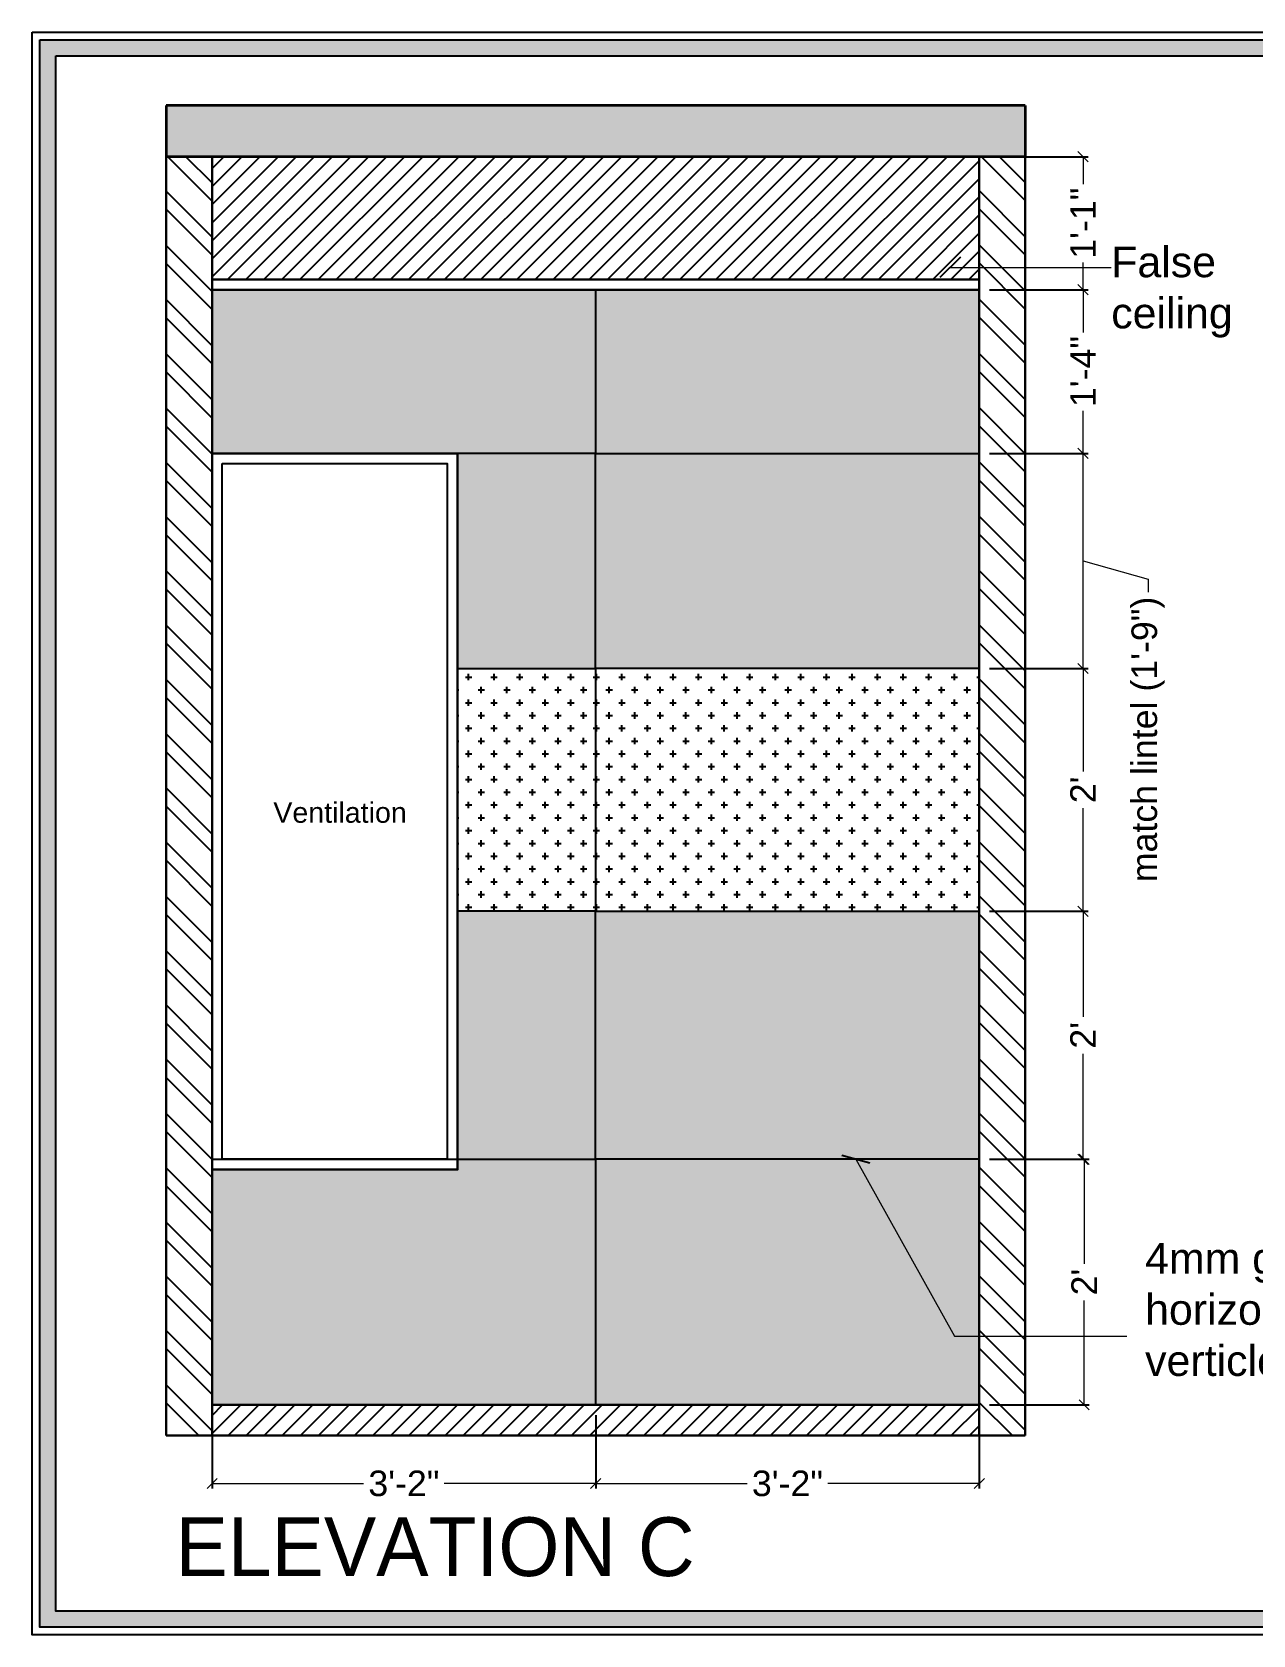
# Model space of a CAD drawing. Header units: millimetres. Extents: x 56222 to 3066687, y -650199 to -121287.
# Drawn here: x 149507.7 to 149627.1, y -184300 to -184143.3 of the extents above; entities that cross this region are included whole.
import ezdxf

# ---------------------------------------------------------------- set-up
doc = ezdxf.new("R2010")
doc.units = ezdxf.units.MM
doc.header["$MEASUREMENT"] = 0
doc.header["$PDMODE"] = 35
doc.layers.get('Defpoints').update_dxf_attribs({"color": 220})
doc.layers.add('AR HATCH-7', color=7, linetype='Continuous')
for name, color, linetype, lineweight in [('dim05', 1, 'Continuous', 13), ('Electrical', 84, 'Continuous', 30), ('Flooring', 253, 'Continuous', 30), ('LABALLING', 1, 'Continuous', 25), ('NAME PLATE', 7, 'Continuous', 25), ('sec. mark', 5, 'Continuous', 25), ('wall', 7, 'Continuous', 30), ('XX~SLAB ( BEAM )~ ( DIM )', 7, 'Continuous', 9)]:
    doc.layers.add(name, color=color, linetype=linetype, lineweight=lineweight)
doc.layers.add('hatch', color=253, linetype='Continuous', lineweight=0, transparency=0.4)
doc.styles.add('Aerial', font='arial.ttf')
doc.styles.add('Arial', font='arial.ttf')
doc.styles.add('DATE', font='swissc.ttf', dxfattribs={"height": 6.75})
doc.styles.get("Standard").update_dxf_attribs({"font": 'arial.ttf', "height": 6})
doc.dimstyles.new('ISO-25', dxfattribs={"dimtxt": 2.5, "dimasz": 1, "dimexe": 0.5, "dimexo": 1, "dimtad": 0, "dimdec": 1, "dimlunit": 4, "dimtxsty": 'Standard', "dimblk": 'OBLIQUE', "dimcen": 2.5, "dimclrd": 1, "dimclre": 1, "dimclrt": 5, "dimadec": 0, "dimazin": 0, "dimtfac": 1, "dimtdec": 1, "dimtmove": 0, "dimatfit": 3, "dimfxl": 1, "dimlwd": -1, "dimarcsym": 0})
doc.dimstyles.new('NEW ', dxfattribs={"dimtxt": 3, "dimasz": 2, "dimexe": 1, "dimexo": 1, "dimgap": 0.089996, "dimtad": 0, "dimtoh": 1, "dimzin": 3, "dimdsep": 46, "dimlunit": 4, "dimtxsty": 'Aerial', "dimblk": 'OBLIQUE', "dimcen": 0.089996, "dimdle": 1, "dimclrd": 252, "dimclre": 252, "dimclrt": 7, "dimadec": 0, "dimazin": 1, "dimtfac": 1, "dimtdec": 0, "dimtofl": 0, "dimtmove": 1, "dimatfit": 3, "dimldrblk": 'OBLIQUE', "dimfxl": 1, "dimtolj": 1, "dimtzin": 0, "dimlwd": 5, "dimlwe": 5, "dimarcsym": 0})

# ---------------------------------------------------------------- blocks, each defined once
blk = doc.blocks.new('_Oblique')
at = {"layer": 'wall', "color": 0, "lineweight": -2}
blk.add_line((-0.5, -0.5), (0.5, 0.5), dxfattribs=at)
blk = doc.blocks.new('*D998')
at = {"layer": 'Defpoints', "color": 0, "lineweight": 25, "transparency": 16777216}
for p in [(149600.34, -184253.46), (149610.6, -184253.46), (149600.34, -184277.46)]:
    blk.add_point(p, dxfattribs=at)
at = {"layer": 'dim05', "color": 1, "linetype": 'Continuous', "lineweight": -2, "transparency": 16777216}
for p, q in [((149601.34, -184253.46), (149611.1, -184253.46)), ((149601.34, -184277.46), (149611.1, -184277.46))]:
    blk.add_line(p, q, dxfattribs=at)
at = {"layer": 'dim05', "color": 1, "linetype": 'Continuous', "transparency": 16777216}
for p, q in [((149610.6, -184253.46), (149610.6, -184263.67)), ((149610.6, -184277.46), (149610.6, -184267.26))]:
    blk.add_line(p, q, dxfattribs=at)
at = {"layer": 'dim05', "color": 1, "transparency": 16777216}
for p, rotation in [((149610.6, -184253.46), 90), ((149610.6, -184277.46), 270)]:
    blk.add_blockref('_Oblique', p, dxfattribs=dict(at, rotation=rotation))
at = {"layer": 'dim05', "color": 5, "lineweight": 25, "transparency": 16777216, "insert": (149610.6, -184265.46), "char_height": 2.5, "attachment_point": 5, "rotation": 90, "style": 'Arial'}
blk.add_mtext("2'", dxfattribs=at)
blk = doc.blocks.new('*D999')
at = {"layer": 'Defpoints', "color": 0, "lineweight": 25, "transparency": 16777216}
for p in [(149600.34, -184229.22), (149610.49, -184229.22), (149600.34, -184253.46)]:
    blk.add_point(p, dxfattribs=at)
at = {"layer": 'dim05', "color": 1, "linetype": 'Continuous', "lineweight": -2, "transparency": 16777216}
for p, q in [((149601.34, -184229.22), (149610.99, -184229.22)), ((149601.34, -184253.46), (149610.99, -184253.46))]:
    blk.add_line(p, q, dxfattribs=at)
at = {"layer": 'dim05', "color": 1, "linetype": 'Continuous', "transparency": 16777216}
for p, q in [((149610.49, -184229.22), (149610.49, -184239.54)), ((149610.49, -184253.46), (149610.49, -184243.14))]:
    blk.add_line(p, q, dxfattribs=at)
at = {"layer": 'dim05', "color": 1, "transparency": 16777216}
for p, rotation in [((149610.49, -184229.22), 90), ((149610.49, -184253.46), 270)]:
    blk.add_blockref('_Oblique', p, dxfattribs=dict(at, rotation=rotation))
at = {"layer": 'dim05', "color": 5, "lineweight": 25, "transparency": 16777216, "insert": (149610.49, -184241.34), "char_height": 2.5, "attachment_point": 5, "rotation": 90, "style": 'Arial'}
blk.add_mtext("2'", dxfattribs=at)
blk = doc.blocks.new('*D1000')
at = {"layer": 'Defpoints', "color": 0, "lineweight": 25, "transparency": 16777216}
for p in [(149600.34, -184205.49), (149610.49, -184205.49), (149600.34, -184229.22)]:
    blk.add_point(p, dxfattribs=at)
at = {"layer": 'dim05', "color": 1, "linetype": 'Continuous', "lineweight": -2, "transparency": 16777216}
for p, q in [((149601.34, -184205.49), (149610.99, -184205.49)), ((149601.34, -184229.22), (149610.99, -184229.22))]:
    blk.add_line(p, q, dxfattribs=at)
at = {"layer": 'dim05', "color": 1, "linetype": 'Continuous', "transparency": 16777216}
for p, q in [((149610.49, -184205.49), (149610.49, -184215.56)), ((149610.49, -184229.22), (149610.49, -184219.15))]:
    blk.add_line(p, q, dxfattribs=at)
at = {"layer": 'dim05', "color": 1, "transparency": 16777216}
for p, rotation in [((149610.49, -184205.49), 90), ((149610.49, -184229.22), 270)]:
    blk.add_blockref('_Oblique', p, dxfattribs=dict(at, rotation=rotation))
at = {"layer": 'dim05', "color": 5, "lineweight": 25, "transparency": 16777216, "insert": (149610.49, -184217.35), "char_height": 2.5, "attachment_point": 5, "rotation": 90, "style": 'Arial'}
blk.add_mtext("2'", dxfattribs=at)
blk = doc.blocks.new('*D1001')
at = {"layer": 'Defpoints', "color": 0, "lineweight": 25, "transparency": 16777216}
for p in [(149600.34, -184184.46), (149610.49, -184184.46), (149600.34, -184205.49)]:
    blk.add_point(p, dxfattribs=at)
at = {"layer": 'dim05', "color": 1, "linetype": 'Continuous', "lineweight": -2, "transparency": 16777216}
for p, q in [((149601.34, -184184.46), (149610.99, -184184.46)), ((149601.34, -184205.49), (149610.99, -184205.49))]:
    blk.add_line(p, q, dxfattribs=at)
at = {"layer": 'dim05', "color": 1, "linetype": 'Continuous', "transparency": 16777216}
for p, q in [((149610.49, -184205.49), (149610.49, -184184.46)), ((149610.49, -184194.97), (149616.85, -184196.76)), ((149616.85, -184196.76), (149616.85, -184198.01))]:
    blk.add_line(p, q, dxfattribs=at)
at = {"layer": 'dim05', "color": 1, "transparency": 16777216}
for p, rotation in [((149610.49, -184184.46), 90), ((149610.49, -184205.49), 270)]:
    blk.add_blockref('_Oblique', p, dxfattribs=dict(at, rotation=rotation))
at = {"layer": 'dim05', "color": 5, "lineweight": 25, "transparency": 16777216, "insert": (149616.85, -184212.42), "char_height": 2.5, "attachment_point": 5, "rotation": 90, "style": 'Arial'}
blk.add_mtext('match lintel (1\'-9")', dxfattribs=at)
blk = doc.blocks.new('*D1002')
at = {"layer": 'Defpoints', "color": 0, "lineweight": 25, "transparency": 16777216}
for p in [(149600.34, -184168.46), (149610.49, -184168.46), (149600.34, -184184.46)]:
    blk.add_point(p, dxfattribs=at)
at = {"layer": 'dim05', "color": 1, "linetype": 'Continuous', "lineweight": -2, "transparency": 16777216}
for p, q in [((149601.34, -184168.46), (149610.99, -184168.46)), ((149601.34, -184184.46), (149610.99, -184184.46))]:
    blk.add_line(p, q, dxfattribs=at)
at = {"layer": 'dim05', "color": 1, "linetype": 'Continuous', "transparency": 16777216}
for p, q in [((149610.49, -184168.46), (149610.49, -184172.63)), ((149610.49, -184184.46), (149610.49, -184180.29))]:
    blk.add_line(p, q, dxfattribs=at)
at = {"layer": 'dim05', "color": 1, "transparency": 16777216}
for p, rotation in [((149610.49, -184168.46), 90), ((149610.49, -184184.46), 270)]:
    blk.add_blockref('_Oblique', p, dxfattribs=dict(at, rotation=rotation))
at = {"layer": 'dim05', "color": 5, "lineweight": 25, "transparency": 16777216, "insert": (149610.49, -184176.46), "char_height": 2.5, "attachment_point": 5, "rotation": 90, "style": 'Arial'}
blk.add_mtext('1\'-4"', dxfattribs=at)
blk = doc.blocks.new('*D1003')
at = {"layer": 'Defpoints', "color": 0, "lineweight": 25, "transparency": 16777216}
for p in [(149562.84, -184277.46), (149600.34, -184277.46), (149600.34, -184285.15)]:
    blk.add_point(p, dxfattribs=at)
at = {"layer": 'dim05', "color": 1, "linetype": 'Continuous', "lineweight": -2, "transparency": 16777216}
for p, q in [((149562.84, -184278.46), (149562.84, -184285.65)), ((149600.34, -184278.46), (149600.34, -184285.65))]:
    blk.add_line(p, q, dxfattribs=at)
at = {"layer": 'dim05', "color": 1, "linetype": 'Continuous', "transparency": 16777216}
for p, q in [((149562.84, -184285.15), (149577.64, -184285.15)), ((149600.34, -184285.15), (149585.53, -184285.15))]:
    blk.add_line(p, q, dxfattribs=at)
at = {"layer": 'dim05', "color": 1, "transparency": 16777216, "rotation": 180}
blk.add_blockref('_Oblique', (149562.84, -184285.15), dxfattribs=at)
at = {"layer": 'dim05', "color": 1, "transparency": 16777216}
blk.add_blockref('_Oblique', (149600.34, -184285.15), dxfattribs=at)
at = {"layer": 'dim05', "color": 5, "lineweight": 25, "transparency": 16777216, "insert": (149581.59, -184285.15), "char_height": 2.5, "attachment_point": 5, "style": 'Arial'}
blk.add_mtext('3\'-2"', dxfattribs=at)
blk = doc.blocks.new('*D1004')
at = {"layer": 'Defpoints', "color": 0, "lineweight": 25, "transparency": 16777216}
for p in [(149525.34, -184277.46), (149562.84, -184277.46), (149562.84, -184285.15)]:
    blk.add_point(p, dxfattribs=at)
at = {"layer": 'dim05', "color": 1, "linetype": 'Continuous', "lineweight": -2, "transparency": 16777216}
for p, q in [((149525.34, -184278.46), (149525.34, -184285.65)), ((149562.84, -184278.46), (149562.84, -184285.65))]:
    blk.add_line(p, q, dxfattribs=at)
at = {"layer": 'dim05', "color": 1, "linetype": 'Continuous', "transparency": 16777216}
for p, q in [((149525.34, -184285.15), (149540.14, -184285.15)), ((149562.84, -184285.15), (149548.03, -184285.15))]:
    blk.add_line(p, q, dxfattribs=at)
at = {"layer": 'dim05', "color": 1, "transparency": 16777216, "rotation": 180}
blk.add_blockref('_Oblique', (149525.34, -184285.15), dxfattribs=at)
at = {"layer": 'dim05', "color": 1, "transparency": 16777216}
blk.add_blockref('_Oblique', (149562.84, -184285.15), dxfattribs=at)
at = {"layer": 'dim05', "color": 5, "lineweight": 25, "transparency": 16777216, "insert": (149544.09, -184285.15), "char_height": 2.5, "attachment_point": 5, "style": 'Arial'}
blk.add_mtext('3\'-2"', dxfattribs=at)
blk = doc.blocks.new('*D1005')
at = {"layer": 'Defpoints', "color": 0, "lineweight": 25, "transparency": 16777216}
for p in [(149600.34, -184155.46), (149610.49, -184155.46), (149600.34, -184168.46)]:
    blk.add_point(p, dxfattribs=at)
at = {"layer": 'dim05', "color": 1, "linetype": 'Continuous', "lineweight": -2, "transparency": 16777216}
for p, q in [((149601.34, -184155.46), (149610.99, -184155.46)), ((149601.34, -184168.46), (149610.99, -184168.46))]:
    blk.add_line(p, q, dxfattribs=at)
at = {"layer": 'dim05', "color": 1, "linetype": 'Continuous', "transparency": 16777216}
for p, q in [((149610.49, -184155.46), (149610.49, -184158.13)), ((149610.49, -184168.46), (149610.49, -184165.79))]:
    blk.add_line(p, q, dxfattribs=at)
at = {"layer": 'dim05', "color": 1, "transparency": 16777216}
for p, rotation in [((149610.49, -184155.46), 90), ((149610.49, -184168.46), 270)]:
    blk.add_blockref('_Oblique', p, dxfattribs=dict(at, rotation=rotation))
at = {"layer": 'dim05', "color": 5, "lineweight": 25, "transparency": 16777216, "insert": (149610.49, -184161.96), "char_height": 2.5, "attachment_point": 5, "rotation": 90, "style": 'Arial'}
blk.add_mtext('1\'-1"', dxfattribs=at)

msp = doc.modelspace()

# ---------------------------------------------------------------- hatches: boundary and pattern name
at = {"layer": 'AR HATCH-7', "linetype": 'Continuous', "lineweight": 25, "transparency": 33554559}
h = msp.add_hatch(dxfattribs=at)
h.set_pattern_fill('ANSI31', color=9, scale=10)
h.set_pattern_definition([(45, (-169.9283, -401.4326), (-0.8838834765, 0.8838834765), [])])
h.paths.add_polyline_path([(149600.335, -184280.462), (149600.335, -184277.462), (149562.835, -184277.462), (149525.335, -184277.462), (149525.335, -184280.462)])
at = {"layer": 'hatch', "linetype": 'Continuous', "lineweight": 25}
h = msp.add_hatch(dxfattribs=at)
h.set_pattern_fill('AR-CONC', color=256, scale=0.5)
h.set_pattern_definition([(50, (-169.9283, -401.4326), (3.586300913, -0.313760675), [0.375, -4.125]), (355, (-169.9283, -401.4326), (-0.69375667, 3.76096067), [0.3, -3.3]), (100.4514445, (-169.6295, -401.4588), (2.892544234, 3.447199955), [0.31870096, -3.50571056]), (46.1842, (-169.9283, -400.4326), (5.33620665, -0.8275964), [0.5625, -6.1875]), (96.6356355, (-169.4836, -400.5016), (4.67330973, 4.870593), [0.47805171, -5.2585688]), (351.184164, (-169.9283, -400.4326), (4.67330973, 4.870593), [0.45, -4.95]), (21, (-169.4283, -400.6826), (2.98453526, -2.013094453), [0.375, -4.125]), (326, (-169.4283, -400.6826), (1.21657666, 3.625750225), [0.3, -3.3]), (71.4514447, (-169.1796, -400.8504), (4.201111884, 1.612655764), [0.31870095, -3.50571056]), (37.5, (-169.9283, -401.4326), (0.0607992766, 1.664469269), [0, -3.26, 0, -3.35, 0, -3.3125]), (7.5, (-169.9283, -401.4326), (1.315347687, 1.97205856), [0, -1.91, 0, -3.185, 0, -1.2625]), (327.5, (-171.0433, -401.4326), (2.669112181, -0.112774359), [0, -1.25, 0, -3.9, 0, -5.175]), (317.5, (-171.5433, -401.4326), (2.915930847, 0.500524912), [0, -1.625, 0, -2.59, 0, -3.675])])
h.paths.add_polyline_path([(149520.835, -184150.462), (149520.835, -184155.462), (149604.835, -184155.462), (149604.835, -184150.462)])
h = msp.add_hatch(dxfattribs=at)
h.set_pattern_fill('ANSI32', color=256, scale=10, angle=90, style=0)
h.set_pattern_definition([(135, (-169.9283, -401.4326), (-2.65165043, -2.65165043), []), (135, (-169.9283, -399.665), (-2.65165043, -2.65165043), [])])
h.paths.add_polyline_path([(149520.835, -184280.462), (149525.335, -184280.462), (149525.335, -184155.462), (149520.835, -184155.462)])
h.paths.add_polyline_path([(149600.335, -184280.462), (149604.835, -184280.462), (149604.835, -184155.462), (149600.335, -184155.462)])
h = msp.add_hatch(dxfattribs=at)
h.set_pattern_fill('ANSI31', color=6, scale=10)
h.set_pattern_definition([(45, (-394.9051, -135.0664), (-0.8838834765, 0.8838834765), [])])
h.paths.add_polyline_path([(149600.335, -184155.462), (149525.335, -184155.462), (149525.335, -184167.462), (149600.335, -184167.462)])
at = {"layer": 'NAME PLATE', "true_color": 0xd39e00}
h = msp.add_hatch(color=42, dxfattribs=at)
h.paths.add_polyline_path([(149508.506, -184144.052), (149508.506, -184299.178), (149728.894, -184299.178), (149728.894, -184144.052)])
h.paths.add_polyline_path([(149510.053, -184145.599), (149727.348, -184145.599), (149727.348, -184297.631), (149510.053, -184297.631)], flags=16)
at = {"layer": 'XX~SLAB ( BEAM )~ ( DIM )', "linetype": 'Continuous', "lineweight": 25, "true_color": 0xcc9071, "transparency": 33554607}
h = msp.add_hatch(dxfattribs=at)
h.set_pattern_fill('CROSS', color=33, scale=5)
h.set_pattern_definition([(0, (-169.9283, -401.4326), (1.25, 1.25), [0.625, -1.875]), (90, (-169.6158, -401.7451), (-1.25, 1.25), [0.625, -1.875])])
h.paths.add_polyline_path([(149600.335, -184253.462), (149562.835, -184253.462), (149562.835, -184277.462), (149600.335, -184277.462)])
h.paths.add_polyline_path([(149562.835, -184253.462), (149549.335, -184253.462), (149549.335, -184254.462), (149525.335, -184254.462), (149525.335, -184277.462), (149562.835, -184277.462)])
h.paths.add_polyline_path([(149600.335, -184229.218), (149562.835, -184229.218), (149562.835, -184253.462), (149600.335, -184253.462)])
h.paths.add_polyline_path([(149562.835, -184229.218), (149549.335, -184229.218), (149549.335, -184253.462), (149562.835, -184253.462)])
h.paths.add_polyline_path([(149600.335, -184184.462), (149562.835, -184184.462), (149562.835, -184205.488), (149600.335, -184205.488)])
h.paths.add_polyline_path([(149562.835, -184184.462), (149525.335, -184184.462), (149549.335, -184184.462), (149549.335, -184205.488), (149562.835, -184205.488)])
h.paths.add_polyline_path([(149600.335, -184168.462), (149562.835, -184168.462), (149562.835, -184184.462), (149600.335, -184184.462)])
h.paths.add_polyline_path([(149562.835, -184168.462), (149525.335, -184168.462), (149525.335, -184184.462), (149562.835, -184184.462)])
h = msp.add_hatch(dxfattribs=at)
h.set_pattern_fill('CROSS', color=33, scale=5)
h.set_pattern_definition([(0, (-394.9051, -156.3291), (1.25, 1.25), [0.625, -1.875]), (90, (-394.5926, -156.6416), (-1.25, 1.25), [0.625, -1.875])])
h.paths.add_polyline_path([(149600.335, -184205.488), (149562.835, -184205.488), (149562.835, -184229.218), (149600.335, -184229.218)])
h.paths.add_polyline_path([(149562.835, -184205.488), (149549.335, -184205.488), (149549.335, -184229.218), (149562.835, -184229.218)])

# ---------------------------------------------------------------- linework, layer by layer
at = {"color": 6, "lineweight": 30}
for p, q in [((149600.335, -184167.462), (149525.335, -184167.462)), ((149600.335, -184168.462), (149525.335, -184168.462))]:
    msp.add_line(p, q, dxfattribs=at)
at = {"layer": 'dim05', "color": 1, "lineweight": 35}
for p, q in [((149604.835, -184150.462), (149520.835, -184150.462)), ((149520.835, -184150.462), (149520.835, -184155.462)), ((149604.835, -184150.462), (149604.835, -184155.462)), ((149604.835, -184155.462), (149520.835, -184155.462))]:
    msp.add_line(p, q, dxfattribs=at)
at = {"layer": 'Flooring', "ltscale": 4}
msp.add_line((149600.335, -184277.462), (149525.335, -184277.462), dxfattribs=at)
at = {"layer": 'NAME PLATE', "color": 42, "true_color": 0xd39e00}
for points in [[(149507.733, -184143.278), (149729.668, -184143.278), (149729.668, -184299.951), (149507.733, -184299.951)], [(149508.506, -184144.052), (149728.894, -184144.052), (149728.894, -184299.178), (149508.506, -184299.178)], [(149510.053, -184145.599), (149727.348, -184145.599), (149727.348, -184297.631), (149510.053, -184297.631)]]:
    msp.add_lwpolyline(points, close=True, dxfattribs=at)
at = {"layer": 'wall', "lineweight": 30}
for p, q in [((149520.835, -184280.462), (149520.835, -184155.462)), ((149525.335, -184280.462), (149525.335, -184155.462)), ((149600.335, -184280.462), (149600.335, -184155.462)), ((149604.835, -184280.462), (149604.835, -184155.462)), ((149604.835, -184280.462), (149520.835, -184280.462))]:
    msp.add_line(p, q, dxfattribs=at)
msp.add_lwpolyline([(149525.335, -184184.462), (149549.335, -184184.462), (149549.335, -184254.462), (149525.335, -184254.462)], close=True, dxfattribs=at)
at = {"layer": 'wall', "lineweight": 25}
msp.add_lwpolyline([(149526.335, -184185.462), (149548.335, -184185.462), (149548.335, -184253.462), (149526.335, -184253.462)], close=True, dxfattribs=at)
at = {"layer": 'XX~SLAB ( BEAM )~ ( DIM )', "color": 27, "lineweight": 25, "true_color": 0x7d5120}
for points in [[(149525.335, -184184.462), (149525.335, -184168.462), (149562.835, -184168.462), (149562.835, -184184.462)], [(149600.335, -184184.462), (149600.335, -184168.462), (149562.835, -184168.462), (149562.835, -184184.462)], [(149600.335, -184184.462), (149600.335, -184205.488), (149562.835, -184205.488), (149562.835, -184184.462)], [(149600.335, -184229.218), (149600.335, -184205.488), (149562.835, -184205.488), (149562.835, -184229.218)], [(149600.335, -184229.218), (149600.335, -184253.462), (149562.835, -184253.462), (149562.835, -184229.218)]]:
    msp.add_lwpolyline(points, close=True, dxfattribs=at)
for points in [[(149549.335, -184205.488), (149562.835, -184205.488), (149562.835, -184229.218), (149549.335, -184229.218)], [(149525.335, -184230.218), (149525.335, -184230.218), (149525.335, -184206.596)], [(149525.335, -184230.218), (149525.335, -184230.218), (149525.335, -184253.462), (149562.835, -184253.462), (149562.835, -184229.218), (149549.335, -184229.218)]]:
    msp.add_lwpolyline(points, dxfattribs=at)
at = {"layer": 'XX~SLAB ( BEAM )~ ( DIM )', "color": 27, "lineweight": 25}
for points in [[(149525.335, -184277.462), (149525.335, -184253.462), (149562.835, -184253.462), (149562.835, -184277.462)], [(149600.335, -184277.462), (149600.335, -184253.462), (149562.835, -184253.462), (149562.835, -184277.462)]]:
    msp.add_lwpolyline(points, close=True, dxfattribs=at)

# ---------------------------------------------------------------- texts
at = {"layer": 'Electrical', "color": 240, "true_color": 0xed1f24, "transparency": 33554687}
msp.add_text('Ventilation', height=2, dxfattribs=at).set_placement((149531.322, -184220.566))
at = {"layer": 'LABALLING', "lineweight": 5, "ltscale": 4, "char_height": 3, "attachment_point": 1}
for s, insert, width in [('False ceiling', (149613.246, -184164.242), 9.22522), ('4mm groove in horizontal and verticle joints', (149616.559, -184261.635, 0.5), 34.35798)]:
    msp.add_mtext(s, dxfattribs=dict(at, insert=insert, width=width))
at = {"layer": 'sec. mark', "lineweight": 20, "insert": (149517.026, -184288.455), "char_height": 5.74001, "attachment_point": 1, "style": 'DATE'}
msp.add_mtext_dynamic_manual_height_columns('\\pxqc;{\\fCentury Gothic|b0|i0|c0|p34;\\C5;ELEVATION C}', width=60.21435, gutter_width=1, heights=[0], dxfattribs=at)

# ---------------------------------------------------------------- dimensions: what is measured, and where the dimension line sits
at = {"layer": 'dim05', "color": 27, "lineweight": 25, "true_color": 0x7d5120}
for base, p1, p2, picture, middle in [((149610.493, -184155.462), (149600.335, -184168.462), (149600.335, -184155.462), '*D1005', (149610.493, -184161.962)), ((149610.493, -184168.462), (149600.335, -184184.462), (149600.335, -184168.462), '*D1002', (149610.493, -184176.462)), ((149610.493, -184205.488), (149600.335, -184229.218), (149600.335, -184205.488), '*D1000', (149610.493, -184217.353)), ((149610.493, -184229.218), (149600.335, -184253.462), (149600.335, -184229.218), '*D999', (149610.493, -184241.34)), ((149610.596, -184253.462), (149600.335, -184277.462), (149600.335, -184253.462), '*D998', (149610.596, -184265.462))]:
    dim = msp.add_linear_dim(base=base, p1=p1, p2=p2, angle=90, dimstyle='ISO-25', override={"dimdec": 0, "dimtxsty": 'Arial', "dimtmove": 1}, dxfattribs=at)
    dim.commit()
    dim.dimension.update_dxf_attribs({"geometry": picture, "text_midpoint": middle})
dim = msp.add_linear_dim(base=(149610.493, -184184.462), p1=(149600.335, -184205.488), p2=(149600.335, -184184.462), angle=90, text='match lintel (<>)', dimstyle='ISO-25', override={"dimdec": 0, "dimtxsty": 'Arial', "dimtmove": 1}, dxfattribs=at)
dim.commit()
dim.dimension.update_dxf_attribs({"geometry": '*D1001', "text_midpoint": (149616.847, -184198.637), "dimtype": 160})
for base, p1, p2, picture, middle in [((149562.835416435, -184285.151515357), (149525.335416435, -184277.461735865), (149562.835416435, -184277.461735865), '*D1004', (149544.085416435, -184285.151515357)), ((149600.335416435, -184285.151515357), (149562.835416435, -184277.461735865), (149600.335416435, -184277.461735865), '*D1003', (149581.585416435, -184285.151515357))]:
    dim = msp.add_linear_dim(base=base, p1=p1, p2=p2, dimstyle='ISO-25', override={"dimdec": 0, "dimtxsty": 'Arial', "dimtmove": 1}, dxfattribs=at)
    dim.commit()
    dim.dimension.update_dxf_attribs({"geometry": picture, "text_midpoint": middle})

# ---------------------------------------------------------------- leaders
at = {"layer": 'LABALLING', "lineweight": 5, "ltscale": 2}
for points in [[(149597.504, -184166.282), (149613.246, -184166.282)], [(149588.274, -184253.462), (149597.935, -184270.752), (149614.761, -184270.733)]]:
    msp.add_leader(points, dimstyle='NEW ', override={"dimexe": 7, "dimexo": 7, "dimclrd": 1, "dimfxl": 200, "dimfxlon": 1, "dimarcsym": 2}, dxfattribs=at)

doc.saveas('drawing.dxf')
